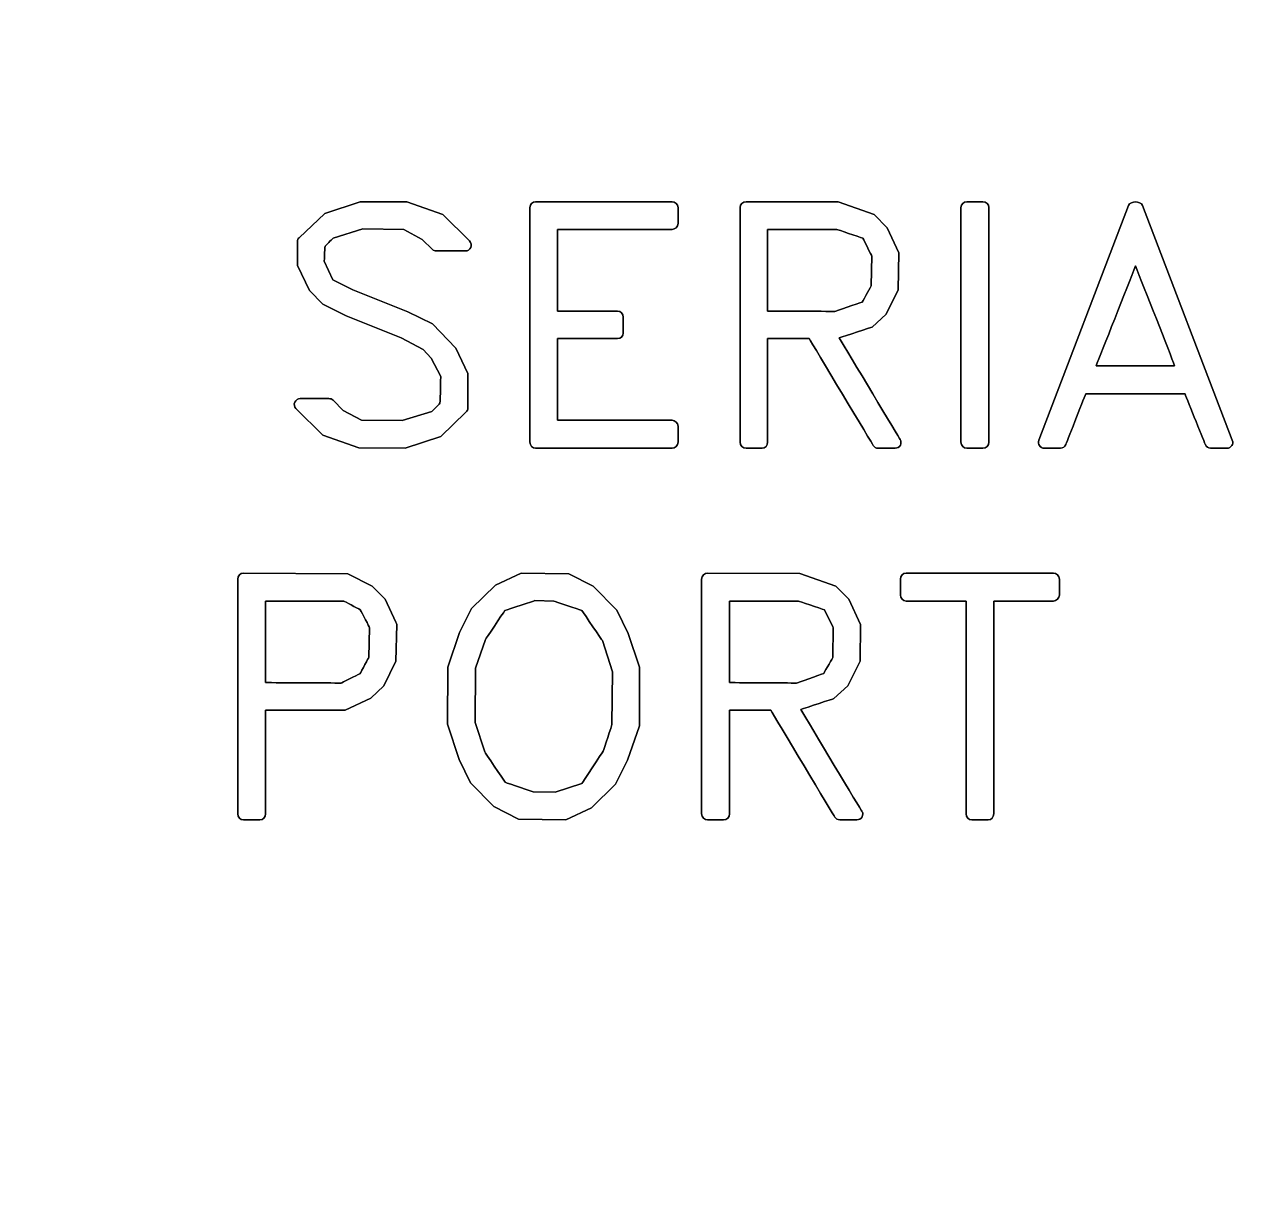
# Model space of a CAD drawing. Extents: x 5.5 to 12.5, y 5.1 to 18.5.
# Drawn here: x 6.172 to 6.702, y 14.815 to 15.32 of the extents above; entities that cross this region are included whole.
import ezdxf

# ---------------------------------------------------------------- set-up
doc = ezdxf.new("R2010")
doc.units = 0
doc.header["$MEASUREMENT"] = 0
doc.layers.get('0').update_dxf_attribs({"linetype": 'CONTINUOUS'})

msp = doc.modelspace()

# ---------------------------------------------------------------- linework, layer by layer
at = {"color": 7}
for points, knots in [([(12.12966, 18.49827), (12.12966, 18.49827), (5.87957, 18.49827), (5.87957, 18.49827), (5.67011, 18.49827), (5.49958, 18.32791), (5.49958, 18.11827), (5.49958, 18.11827), (5.49958, 5.86838), (5.49958, 5.86838), (5.49958, 5.65891), (5.67011, 5.48838), (5.87957, 5.48838), (5.87957, 5.48838), (12.12966, 5.48838), (12.12966, 5.48838), (12.33913, 5.48838), (12.50966, 5.65891), (12.50966, 5.86838), (12.50966, 5.86838), (12.50966, 18.11827), (12.50966, 18.11827), (12.50966, 18.32791), (12.33913, 18.49827), (12.12966, 18.49827)], [0, 0, 0, 0, 1, 1, 1, 2, 2, 2, 3, 3, 3, 4, 4, 4, 5, 5, 5, 6, 6, 6, 7, 7, 7, 8, 8, 8, 8]), ([(12.12966, 18.48828), (12.12966, 18.48828), (5.87957, 18.48828), (5.87957, 18.48828), (5.67562, 18.48828), (5.50957, 18.3224), (5.50957, 18.11827), (5.50957, 18.11827), (5.50957, 5.86838), (5.50957, 5.86838), (5.50957, 5.66443), (5.67562, 5.49837), (5.87957, 5.49837), (5.87957, 5.49837), (12.12966, 5.49837), (12.12966, 5.49837), (12.17238, 5.49837), (12.21304, 5.50561), (12.25128, 5.51904), (12.25128, 5.51904), (12.24886, 5.51904), (12.24886, 5.51904), (12.24886, 5.51904), (12.23818, 5.52318), (12.23818, 5.52318), (12.23818, 5.52318), (12.23405, 5.52731), (12.23405, 5.52731), (12.23405, 5.52731), (12.23095, 5.53317), (12.23095, 5.53317), (12.23129, 5.53248), (12.23233, 5.53248), (12.23302, 5.53213), (12.23267, 5.53282), (12.23233, 5.53386), (12.23233, 5.53386), (12.23198, 5.53455), (12.23164, 5.53523), (12.23164, 5.53592), (12.23164, 5.53696), (12.23233, 5.53799), (12.23336, 5.53834), (12.23508, 5.53902), (12.23646, 5.53834), (12.23715, 5.53627), (12.23715, 5.53627), (12.23784, 5.53558), (12.23818, 5.53489), (12.23818, 5.53523), (12.23887, 5.53558), (12.23887, 5.53592), (12.23887, 5.53627), (12.23887, 5.53661), (12.23853, 5.53696), (12.23853, 5.53696), (12.2406, 5.53213), (12.2406, 5.53213), (12.2406, 5.53213), (12.24232, 5.53041), (12.24335, 5.52972), (12.24439, 5.52938), (12.25024, 5.52731), (12.25024, 5.52731), (12.25024, 5.52731), (12.25782, 5.52697), (12.25782, 5.52697), (12.25782, 5.52697), (12.26471, 5.52938), (12.26609, 5.52972), (12.26678, 5.53041), (12.26988, 5.53351), (12.27057, 5.5342), (12.27091, 5.53558), (12.27298, 5.54144), (12.27298, 5.54144), (12.27298, 5.54144), (12.27332, 5.54626), (12.27332, 5.54626), (12.27332, 5.54626), (12.27091, 5.5528), (12.27057, 5.55418), (12.26988, 5.55487), (12.26678, 5.55797), (12.26575, 5.55901), (12.26471, 5.55935), (12.25886, 5.56142), (12.25886, 5.56142), (12.25886, 5.56142), (12.25128, 5.56142), (12.25128, 5.56142), (12.25128, 5.56142), (12.24439, 5.55935), (12.24301, 5.55901), (12.24232, 5.55797), (12.23956, 5.55522), (12.23956, 5.55522), (12.23853, 5.55418), (12.23681, 5.55384), (12.23543, 5.55453), (12.23405, 5.55522), (12.23336, 5.55659), (12.23336, 5.55797), (12.23336, 5.55797), (12.23681, 5.58794), (12.23681, 5.58794), (12.23681, 5.58967), (12.23853, 5.59105), (12.24025, 5.59105), (12.24025, 5.59105), (12.27126, 5.59105), (12.27126, 5.59105), (12.27332, 5.59105), (12.2747, 5.58898), (12.2747, 5.58691), (12.2747, 5.58484), (12.27332, 5.58278), (12.27126, 5.58278), (12.27126, 5.58278), (12.24955, 5.58278), (12.24473, 5.58278), (12.24404, 5.57933), (12.2437, 5.57348), (12.24301, 5.56762), (12.24611, 5.56865), (12.2499, 5.56969), (12.2499, 5.56969), (12.2499, 5.56969), (12.26023, 5.56969), (12.26023, 5.56969), (12.26023, 5.56969), (12.26954, 5.56659), (12.26954, 5.56659), (12.27022, 5.56624), (12.27057, 5.5659), (12.27091, 5.56555), (12.27091, 5.56555), (12.27746, 5.55935), (12.27746, 5.55935), (12.2778, 5.55901), (12.27815, 5.55832), (12.27815, 5.55797), (12.27815, 5.55797), (12.28159, 5.54729), (12.28159, 5.54729), (12.28159, 5.54729), (12.28125, 5.54006), (12.28125, 5.54006), (12.28125, 5.54006), (12.27815, 5.53076), (12.27815, 5.53076), (12.27815, 5.53007), (12.2778, 5.52972), (12.27746, 5.52938), (12.27746, 5.52938), (12.27711, 5.52903), (12.27711, 5.52903), (12.40803, 5.58622), (12.49967, 5.71679), (12.49967, 5.86838), (12.49967, 5.86838), (12.49967, 18.11827), (12.49967, 18.11827), (12.49967, 18.3224), (12.33361, 18.48828), (12.12966, 18.48828)], [0, 0, 0, 0, 1, 1, 1, 2, 2, 2, 3, 3, 3, 4, 4, 4, 5, 5, 5, 6, 6, 6, 7, 7, 7, 8, 8, 8, 9, 9, 9, 10, 10, 10, 11, 11, 11, 12, 12, 12, 13, 13, 13, 14, 14, 14, 15, 15, 15, 16, 16, 16, 17, 17, 17, 18, 18, 18, 19, 19, 19, 20, 20, 20, 21, 21, 21, 22, 22, 22, 23, 23, 23, 24, 24, 24, 25, 25, 25, 26, 26, 26, 27, 27, 27, 28, 28, 28, 29, 29, 29, 30, 30, 30, 31, 31, 31, 32, 32, 32, 33, 33, 33, 34, 34, 34, 35, 35, 35, 36, 36, 36, 37, 37, 37, 38, 38, 38, 39, 39, 39, 40, 40, 40, 41, 41, 41, 42, 42, 42, 43, 43, 43, 44, 44, 44, 45, 45, 45, 46, 46, 46, 47, 47, 47, 48, 48, 48, 49, 49, 49, 50, 50, 50, 51, 51, 51, 52, 52, 52, 53, 53, 53, 54, 54, 54, 55, 55, 55, 55]), ([(12.49967, 5.86838), (12.49967, 5.71679), (12.40803, 5.58622), (12.27711, 5.52903), (12.27711, 5.52903), (12.27746, 5.52938), (12.27746, 5.52938), (12.2778, 5.52972), (12.27815, 5.53007), (12.27815, 5.53076), (12.27815, 5.53076), (12.28125, 5.54006), (12.28125, 5.54006), (12.28125, 5.54006), (12.28159, 5.54729), (12.28159, 5.54729), (12.28159, 5.54729), (12.27815, 5.55797), (12.27815, 5.55797), (12.27815, 5.55832), (12.2778, 5.55901), (12.27746, 5.55935), (12.27746, 5.55935), (12.27091, 5.56555), (12.27091, 5.56555), (12.27057, 5.5659), (12.27022, 5.56624), (12.26954, 5.56659), (12.26954, 5.56659), (12.26023, 5.56969), (12.26023, 5.56969), (12.26023, 5.56969), (12.2499, 5.56969), (12.2499, 5.56969), (12.2499, 5.56969), (12.24611, 5.56865), (12.24301, 5.56762), (12.2437, 5.57348), (12.24404, 5.57933), (12.24473, 5.58278), (12.24955, 5.58278), (12.27126, 5.58278), (12.27126, 5.58278), (12.27332, 5.58278), (12.2747, 5.58484), (12.2747, 5.58691), (12.2747, 5.58898), (12.27332, 5.59105), (12.27126, 5.59105), (12.27126, 5.59105), (12.24025, 5.59105), (12.24025, 5.59105), (12.23853, 5.59105), (12.23681, 5.58967), (12.23681, 5.58794), (12.23681, 5.58794), (12.23336, 5.55797), (12.23336, 5.55797), (12.23336, 5.55659), (12.23405, 5.55522), (12.23543, 5.55453), (12.23681, 5.55384), (12.23853, 5.55418), (12.23956, 5.55522), (12.23956, 5.55522), (12.24232, 5.55797), (12.24301, 5.55901), (12.24439, 5.55935), (12.25128, 5.56142), (12.25128, 5.56142), (12.25128, 5.56142), (12.25886, 5.56142), (12.25886, 5.56142), (12.25886, 5.56142), (12.26471, 5.55935), (12.26575, 5.55901), (12.26678, 5.55797), (12.26988, 5.55487), (12.27057, 5.55418), (12.27091, 5.5528), (12.27332, 5.54626), (12.27332, 5.54626), (12.27332, 5.54626), (12.27298, 5.54144), (12.27298, 5.54144), (12.27298, 5.54144), (12.27091, 5.53558), (12.27057, 5.5342), (12.26988, 5.53351), (12.26678, 5.53041), (12.26609, 5.52972), (12.26471, 5.52938), (12.25782, 5.52697), (12.25782, 5.52697), (12.25782, 5.52697), (12.25024, 5.52731), (12.25024, 5.52731), (12.25024, 5.52731), (12.24439, 5.52938), (12.24335, 5.52972), (12.24232, 5.53041), (12.2406, 5.53213), (12.2406, 5.53213), (12.2406, 5.53213), (12.23853, 5.53696), (12.23853, 5.53696), (12.23887, 5.53661), (12.23887, 5.53627), (12.23887, 5.53592), (12.23887, 5.53558), (12.23818, 5.53523), (12.23818, 5.53489), (12.23784, 5.53558), (12.23715, 5.53627), (12.23715, 5.53627), (12.23646, 5.53834), (12.23508, 5.53902), (12.23336, 5.53834), (12.23233, 5.53799), (12.23164, 5.53696), (12.23164, 5.53592), (12.23164, 5.53523), (12.23198, 5.53455), (12.23233, 5.53386), (12.23233, 5.53386), (12.23267, 5.53282), (12.23302, 5.53213), (12.23233, 5.53248), (12.23129, 5.53248), (12.23095, 5.53317), (12.23095, 5.53317), (12.23405, 5.52731), (12.23405, 5.52731), (12.23405, 5.52731), (12.23818, 5.52318), (12.23818, 5.52318), (12.23818, 5.52318), (12.24886, 5.51904), (12.24886, 5.51904), (12.24886, 5.51904), (12.25128, 5.51904), (12.25128, 5.51904), (12.21304, 5.50561), (12.17238, 5.49837), (12.12966, 5.49837), (12.12966, 5.49837), (5.87957, 5.49837), (5.87957, 5.49837), (5.67562, 5.49837), (5.50957, 5.66443), (5.50957, 5.86838), (5.50957, 5.86838), (5.50957, 18.11827), (5.50957, 18.11827), (5.50957, 18.3224), (5.67562, 18.48828), (5.87957, 18.48828), (5.87957, 18.48828), (12.12966, 18.48828), (12.12966, 18.48828), (12.33361, 18.48828), (12.49967, 18.3224), (12.49967, 18.11827), (12.49967, 18.11827), (12.49967, 5.86838), (12.49967, 5.86838)], [0, 0, 0, 0, 1, 1, 1, 2, 2, 2, 3, 3, 3, 4, 4, 4, 5, 5, 5, 6, 6, 6, 7, 7, 7, 8, 8, 8, 9, 9, 9, 10, 10, 10, 11, 11, 11, 12, 12, 12, 13, 13, 13, 14, 14, 14, 15, 15, 15, 16, 16, 16, 17, 17, 17, 18, 18, 18, 19, 19, 19, 20, 20, 20, 21, 21, 21, 22, 22, 22, 23, 23, 23, 24, 24, 24, 25, 25, 25, 26, 26, 26, 27, 27, 27, 28, 28, 28, 29, 29, 29, 30, 30, 30, 31, 31, 31, 32, 32, 32, 33, 33, 33, 34, 34, 34, 35, 35, 35, 36, 36, 36, 37, 37, 37, 38, 38, 38, 39, 39, 39, 40, 40, 40, 41, 41, 41, 42, 42, 42, 43, 43, 43, 44, 44, 44, 45, 45, 45, 46, 46, 46, 47, 47, 47, 48, 48, 48, 49, 49, 49, 50, 50, 50, 51, 51, 51, 52, 52, 52, 53, 53, 53, 54, 54, 54, 55, 55, 55, 55]), ([(12.29847, 11.58069), (12.29847, 11.51454), (12.24473, 11.4608), (12.17858, 11.4608), (12.17858, 11.4608), (5.82858, 11.4608), (5.82858, 11.4608), (5.76244, 11.4608), (5.7087, 11.51454), (5.7087, 11.58069), (5.7087, 11.58069), (5.7087, 16.54283), (5.7087, 16.54283), (5.7087, 16.60898), (5.76244, 16.66272), (5.82858, 16.66272), (5.82858, 16.66272), (12.17858, 16.66272), (12.17858, 16.66272), (12.24473, 16.66272), (12.29847, 16.60898), (12.29847, 16.54283), (12.29847, 16.54283), (12.29847, 11.58069), (12.29847, 11.58069)], [0, 0, 0, 0, 1, 1, 1, 2, 2, 2, 3, 3, 3, 4, 4, 4, 5, 5, 5, 6, 6, 6, 7, 7, 7, 8, 8, 8, 8]), ([(12.17858, 16.66272), (12.17858, 16.66272), (5.82858, 16.66272), (5.82858, 16.66272), (5.76244, 16.66272), (5.7087, 16.60898), (5.7087, 16.54283), (5.7087, 16.54283), (5.7087, 11.58069), (5.7087, 11.58069), (5.7087, 11.51454), (5.76244, 11.4608), (5.82858, 11.4608), (5.82858, 11.4608), (12.17858, 11.4608), (12.17858, 11.4608), (12.24473, 11.4608), (12.29847, 11.51454), (12.29847, 11.58069), (12.29847, 11.58069), (12.29847, 16.54283), (12.29847, 16.54283), (12.29847, 16.60898), (12.24473, 16.66272), (12.17858, 16.66272)], [0, 0, 0, 0, 1, 1, 1, 2, 2, 2, 3, 3, 3, 4, 4, 4, 5, 5, 5, 6, 6, 6, 7, 7, 7, 8, 8, 8, 8]), ([(12.17858, 16.62276), (12.17858, 16.62276), (5.82858, 16.62276), (5.82858, 16.62276), (5.78449, 16.62276), (5.74866, 16.58693), (5.74866, 16.54283), (5.74866, 16.54283), (5.74866, 13.0185), (5.74866, 13.0185), (5.74866, 13.0185), (12.25851, 13.0185), (12.25851, 13.0185), (12.25851, 13.0185), (12.25851, 16.54283), (12.25851, 16.54283), (12.25851, 16.58693), (12.22268, 16.62276), (12.17858, 16.62276)], [0, 0, 0, 0, 1, 1, 1, 2, 2, 2, 3, 3, 3, 4, 4, 4, 5, 5, 5, 6, 6, 6, 6]), ([(12.25851, 13.0185), (12.25851, 13.0185), (5.74866, 13.0185), (5.74866, 13.0185), (5.74866, 13.0185), (5.74866, 16.54283), (5.74866, 16.54283), (5.74866, 16.58693), (5.78449, 16.62276), (5.82858, 16.62276), (5.82858, 16.62276), (12.17858, 16.62276), (12.17858, 16.62276), (12.22268, 16.62276), (12.25851, 16.58693), (12.25851, 16.54283), (12.25851, 16.54283), (12.25851, 13.0185), (12.25851, 13.0185)], [0, 0, 0, 0, 1, 1, 1, 2, 2, 2, 3, 3, 3, 4, 4, 4, 5, 5, 5, 6, 6, 6, 6]), ([(6.3469, 15.17651), (6.3469, 15.17651), (6.34345, 15.1803), (6.34345, 15.1803), (6.34345, 15.1803), (6.33398, 15.18529), (6.33398, 15.18529), (6.33398, 15.18529), (6.31038, 15.19477), (6.31038, 15.19477), (6.31038, 15.19477), (6.30022, 15.19976), (6.30022, 15.19976), (6.30022, 15.19976), (6.29453, 15.20562), (6.29453, 15.20562), (6.29453, 15.20562), (6.28937, 15.21647), (6.28937, 15.21647), (6.28937, 15.21647), (6.28937, 15.22663), (6.28937, 15.22663), (6.28937, 15.22732), (6.28954, 15.22801), (6.29006, 15.22836), (6.29006, 15.22836), (6.30108, 15.23886), (6.30108, 15.23886), (6.30108, 15.23886), (6.31641, 15.24386), (6.31641, 15.24386), (6.31641, 15.24386), (6.33639, 15.24386), (6.33639, 15.24386), (6.33639, 15.24386), (6.35189, 15.23835), (6.35189, 15.23835), (6.35189, 15.23835), (6.36344, 15.22698), (6.36344, 15.22698), (6.36412, 15.22612), (6.3643, 15.22508), (6.36395, 15.22422), (6.36361, 15.22319), (6.36257, 15.22267), (6.36171, 15.22267), (6.36171, 15.22267), (6.34914, 15.22267), (6.34914, 15.22267), (6.34845, 15.22267), (6.34793, 15.22284), (6.34742, 15.22336), (6.34742, 15.22336), (6.34311, 15.22767), (6.34311, 15.22767), (6.34311, 15.22767), (6.33519, 15.23197), (6.33519, 15.23197), (6.33519, 15.23197), (6.31744, 15.23215), (6.31744, 15.23215), (6.31744, 15.23215), (6.3047, 15.22818), (6.3047, 15.22818), (6.3047, 15.22818), (6.30229, 15.22577), (6.30125, 15.22474), (6.30108, 15.22319), (6.30091, 15.21836), (6.30091, 15.21836), (6.30091, 15.21836), (6.30452, 15.21027), (6.30452, 15.21027), (6.30452, 15.21027), (6.31314, 15.20596), (6.31314, 15.20596), (6.31314, 15.20596), (6.33691, 15.19649), (6.33691, 15.19649), (6.33691, 15.19649), (6.34742, 15.19132), (6.34742, 15.19132), (6.34742, 15.19132), (6.35758, 15.18081), (6.35758, 15.18081), (6.35758, 15.18081), (6.36275, 15.16996), (6.36275, 15.16996), (6.36275, 15.16996), (6.36275, 15.15515), (6.36275, 15.15515), (6.36275, 15.15446), (6.3624, 15.15377), (6.36189, 15.15325), (6.36189, 15.15325), (6.35103, 15.14274), (6.35103, 15.14274), (6.35103, 15.14274), (6.3357, 15.13775), (6.3357, 15.13775), (6.3357, 15.13775), (6.31572, 15.13792), (6.31572, 15.13792), (6.31572, 15.13792), (6.30022, 15.14343), (6.30022, 15.14343), (6.30022, 15.14343), (6.28868, 15.1548), (6.28868, 15.1548), (6.28799, 15.15549), (6.28782, 15.1567), (6.28816, 15.15756), (6.28868, 15.15842), (6.28954, 15.15911), (6.29057, 15.15911), (6.29057, 15.15911), (6.3028, 15.15911), (6.3028, 15.15911), (6.30349, 15.15911), (6.30418, 15.15894), (6.3047, 15.15842), (6.3047, 15.15842), (6.309, 15.15394), (6.309, 15.15394), (6.309, 15.15394), (6.31693, 15.14981), (6.31693, 15.14981), (6.31693, 15.14981), (6.3345, 15.14964), (6.3345, 15.14964), (6.3345, 15.14964), (6.34724, 15.1536), (6.34724, 15.1536), (6.34724, 15.1536), (6.34983, 15.15618), (6.35069, 15.15721), (6.35086, 15.15894), (6.35103, 15.16858), (6.35103, 15.16858), (6.35103, 15.16858), (6.3469, 15.17651), (6.3469, 15.17651)], [0, 0, 0, 0, 1, 1, 1, 2, 2, 2, 3, 3, 3, 4, 4, 4, 5, 5, 5, 6, 6, 6, 7, 7, 7, 8, 8, 8, 9, 9, 9, 10, 10, 10, 11, 11, 11, 12, 12, 12, 13, 13, 13, 14, 14, 14, 15, 15, 15, 16, 16, 16, 17, 17, 17, 18, 18, 18, 19, 19, 19, 20, 20, 20, 21, 21, 21, 22, 22, 22, 23, 23, 23, 24, 24, 24, 25, 25, 25, 26, 26, 26, 27, 27, 27, 28, 28, 28, 29, 29, 29, 30, 30, 30, 31, 31, 31, 32, 32, 32, 33, 33, 33, 34, 34, 34, 35, 35, 35, 36, 36, 36, 37, 37, 37, 38, 38, 38, 39, 39, 39, 40, 40, 40, 41, 41, 41, 42, 42, 42, 43, 43, 43, 44, 44, 44, 45, 45, 45, 46, 46, 46, 47, 47, 47, 47]), ([(6.34724, 15.1536), (6.34724, 15.1536), (6.3345, 15.14964), (6.3345, 15.14964), (6.3345, 15.14964), (6.31693, 15.14981), (6.31693, 15.14981), (6.31693, 15.14981), (6.309, 15.15394), (6.309, 15.15394), (6.309, 15.15394), (6.3047, 15.15842), (6.3047, 15.15842), (6.30418, 15.15894), (6.30349, 15.15911), (6.3028, 15.15911), (6.3028, 15.15911), (6.29057, 15.15911), (6.29057, 15.15911), (6.28954, 15.15911), (6.28868, 15.15842), (6.28816, 15.15756), (6.28782, 15.1567), (6.28799, 15.15549), (6.28868, 15.1548), (6.28868, 15.1548), (6.30022, 15.14343), (6.30022, 15.14343), (6.30022, 15.14343), (6.31572, 15.13792), (6.31572, 15.13792), (6.31572, 15.13792), (6.3357, 15.13775), (6.3357, 15.13775), (6.3357, 15.13775), (6.35103, 15.14274), (6.35103, 15.14274), (6.35103, 15.14274), (6.36189, 15.15325), (6.36189, 15.15325), (6.3624, 15.15377), (6.36275, 15.15446), (6.36275, 15.15515), (6.36275, 15.15515), (6.36275, 15.16996), (6.36275, 15.16996), (6.36275, 15.16996), (6.35758, 15.18081), (6.35758, 15.18081), (6.35758, 15.18081), (6.34742, 15.19132), (6.34742, 15.19132), (6.34742, 15.19132), (6.33691, 15.19649), (6.33691, 15.19649), (6.33691, 15.19649), (6.31314, 15.20596), (6.31314, 15.20596), (6.31314, 15.20596), (6.30452, 15.21027), (6.30452, 15.21027), (6.30452, 15.21027), (6.30091, 15.21836), (6.30091, 15.21836), (6.30091, 15.21836), (6.30108, 15.22319), (6.30125, 15.22474), (6.30229, 15.22577), (6.3047, 15.22818), (6.3047, 15.22818), (6.3047, 15.22818), (6.31744, 15.23215), (6.31744, 15.23215), (6.31744, 15.23215), (6.33519, 15.23197), (6.33519, 15.23197), (6.33519, 15.23197), (6.34311, 15.22767), (6.34311, 15.22767), (6.34311, 15.22767), (6.34742, 15.22336), (6.34742, 15.22336), (6.34793, 15.22284), (6.34845, 15.22267), (6.34914, 15.22267), (6.34914, 15.22267), (6.36171, 15.22267), (6.36171, 15.22267), (6.36257, 15.22267), (6.36361, 15.22319), (6.36395, 15.22422), (6.3643, 15.22508), (6.36412, 15.22612), (6.36344, 15.22698), (6.36344, 15.22698), (6.35189, 15.23835), (6.35189, 15.23835), (6.35189, 15.23835), (6.33639, 15.24386), (6.33639, 15.24386), (6.33639, 15.24386), (6.31641, 15.24386), (6.31641, 15.24386), (6.31641, 15.24386), (6.30108, 15.23886), (6.30108, 15.23886), (6.30108, 15.23886), (6.29006, 15.22836), (6.29006, 15.22836), (6.28954, 15.22801), (6.28937, 15.22732), (6.28937, 15.22663), (6.28937, 15.22663), (6.28937, 15.21647), (6.28937, 15.21647), (6.28937, 15.21647), (6.29453, 15.20562), (6.29453, 15.20562), (6.29453, 15.20562), (6.30022, 15.19976), (6.30022, 15.19976), (6.30022, 15.19976), (6.31038, 15.19477), (6.31038, 15.19477), (6.31038, 15.19477), (6.33398, 15.18529), (6.33398, 15.18529), (6.33398, 15.18529), (6.34345, 15.1803), (6.34345, 15.1803), (6.34345, 15.1803), (6.3469, 15.17651), (6.3469, 15.17651), (6.3469, 15.17651), (6.35103, 15.16858), (6.35103, 15.16858), (6.35103, 15.16858), (6.35086, 15.15894), (6.35069, 15.15721), (6.34983, 15.15618), (6.34724, 15.1536), (6.34724, 15.1536)], [0, 0, 0, 0, 1, 1, 1, 2, 2, 2, 3, 3, 3, 4, 4, 4, 5, 5, 5, 6, 6, 6, 7, 7, 7, 8, 8, 8, 9, 9, 9, 10, 10, 10, 11, 11, 11, 12, 12, 12, 13, 13, 13, 14, 14, 14, 15, 15, 15, 16, 16, 16, 17, 17, 17, 18, 18, 18, 19, 19, 19, 20, 20, 20, 21, 21, 21, 22, 22, 22, 23, 23, 23, 24, 24, 24, 25, 25, 25, 26, 26, 26, 27, 27, 27, 28, 28, 28, 29, 29, 29, 30, 30, 30, 31, 31, 31, 32, 32, 32, 33, 33, 33, 34, 34, 34, 35, 35, 35, 36, 36, 36, 37, 37, 37, 38, 38, 38, 39, 39, 39, 40, 40, 40, 41, 41, 41, 42, 42, 42, 43, 43, 43, 44, 44, 44, 45, 45, 45, 46, 46, 46, 47, 47, 47, 47]), ([(6.45318, 15.23456), (6.45318, 15.23301), (6.45197, 15.23197), (6.4506, 15.23197), (6.4506, 15.23197), (6.40598, 15.23197), (6.40133, 15.23197), (6.40133, 15.22784), (6.40133, 15.20097), (6.40133, 15.19683), (6.40547, 15.19683), (6.42717, 15.19683), (6.42717, 15.19683), (6.42855, 15.19683), (6.42958, 15.19563), (6.42958, 15.19425), (6.42958, 15.19425), (6.42958, 15.18736), (6.42958, 15.18736), (6.42958, 15.18598), (6.42855, 15.18495), (6.42717, 15.18495), (6.42717, 15.18495), (6.40547, 15.18495), (6.40133, 15.18495), (6.40133, 15.18081), (6.40133, 15.15377), (6.40133, 15.14981), (6.40598, 15.14981), (6.4506, 15.14981), (6.4506, 15.14981), (6.45197, 15.14981), (6.45318, 15.1486), (6.45318, 15.14722), (6.45318, 15.14722), (6.45318, 15.14033), (6.45318, 15.14033), (6.45318, 15.13896), (6.45197, 15.13775), (6.4506, 15.13775), (6.4506, 15.13775), (6.39186, 15.13775), (6.39186, 15.13775), (6.39048, 15.13775), (6.38945, 15.13896), (6.38945, 15.14033), (6.38945, 15.14033), (6.38945, 15.24145), (6.38945, 15.24145), (6.38945, 15.24282), (6.39048, 15.24386), (6.39186, 15.24386), (6.39186, 15.24386), (6.4506, 15.24386), (6.4506, 15.24386), (6.45197, 15.24386), (6.45318, 15.24282), (6.45318, 15.24145), (6.45318, 15.24145), (6.45318, 15.23456), (6.45318, 15.23456)], [0, 0, 0, 0, 1, 1, 1, 2, 2, 2, 3, 3, 3, 4, 4, 4, 5, 5, 5, 6, 6, 6, 7, 7, 7, 8, 8, 8, 9, 9, 9, 10, 10, 10, 11, 11, 11, 12, 12, 12, 13, 13, 13, 14, 14, 14, 15, 15, 15, 16, 16, 16, 17, 17, 17, 18, 18, 18, 19, 19, 19, 20, 20, 20, 20]), ([(6.4506, 15.24386), (6.4506, 15.24386), (6.39186, 15.24386), (6.39186, 15.24386), (6.39048, 15.24386), (6.38945, 15.24282), (6.38945, 15.24145), (6.38945, 15.24145), (6.38945, 15.14033), (6.38945, 15.14033), (6.38945, 15.13896), (6.39048, 15.13775), (6.39186, 15.13775), (6.39186, 15.13775), (6.4506, 15.13775), (6.4506, 15.13775), (6.45197, 15.13775), (6.45318, 15.13896), (6.45318, 15.14033), (6.45318, 15.14033), (6.45318, 15.14722), (6.45318, 15.14722), (6.45318, 15.1486), (6.45197, 15.14981), (6.4506, 15.14981), (6.4506, 15.14981), (6.40598, 15.14981), (6.40133, 15.14981), (6.40133, 15.15377), (6.40133, 15.18081), (6.40133, 15.18495), (6.40547, 15.18495), (6.42717, 15.18495), (6.42717, 15.18495), (6.42855, 15.18495), (6.42958, 15.18598), (6.42958, 15.18736), (6.42958, 15.18736), (6.42958, 15.19425), (6.42958, 15.19425), (6.42958, 15.19563), (6.42855, 15.19683), (6.42717, 15.19683), (6.42717, 15.19683), (6.40547, 15.19683), (6.40133, 15.19683), (6.40133, 15.20097), (6.40133, 15.22784), (6.40133, 15.23197), (6.40598, 15.23197), (6.4506, 15.23197), (6.4506, 15.23197), (6.45197, 15.23197), (6.45318, 15.23301), (6.45318, 15.23456), (6.45318, 15.23456), (6.45318, 15.24145), (6.45318, 15.24145), (6.45318, 15.24282), (6.45197, 15.24386), (6.4506, 15.24386)], [0, 0, 0, 0, 1, 1, 1, 2, 2, 2, 3, 3, 3, 4, 4, 4, 5, 5, 5, 6, 6, 6, 7, 7, 7, 8, 8, 8, 9, 9, 9, 10, 10, 10, 11, 11, 11, 12, 12, 12, 13, 13, 13, 14, 14, 14, 15, 15, 15, 16, 16, 16, 17, 17, 17, 18, 18, 18, 19, 19, 19, 20, 20, 20, 20]), ([(6.54878, 15.14154), (6.54913, 15.14119), (6.54913, 15.14068), (6.54913, 15.14033), (6.54913, 15.13982), (6.54913, 15.13947), (6.54895, 15.13913), (6.54844, 15.13827), (6.54758, 15.13775), (6.54671, 15.13775), (6.54671, 15.13775), (6.53931, 15.13775), (6.53931, 15.13775), (6.53845, 15.13775), (6.53759, 15.13827), (6.53724, 15.13896), (6.53724, 15.13896), (6.51106, 15.18254), (6.50968, 15.18495), (6.50744, 15.18495), (6.49538, 15.18495), (6.49177, 15.18495), (6.49177, 15.18047), (6.49177, 15.14033), (6.49177, 15.14033), (6.49177, 15.13896), (6.49073, 15.13775), (6.48935, 15.13775), (6.48935, 15.13775), (6.48246, 15.13775), (6.48246, 15.13775), (6.48109, 15.13775), (6.47988, 15.13896), (6.47988, 15.14033), (6.47988, 15.14033), (6.47988, 15.24145), (6.47988, 15.24145), (6.47988, 15.24282), (6.48109, 15.24386), (6.48246, 15.24386), (6.48246, 15.24386), (6.52208, 15.24386), (6.52208, 15.24386), (6.52208, 15.24386), (6.53759, 15.23835), (6.53759, 15.23835), (6.53759, 15.23835), (6.54327, 15.23266), (6.54327, 15.23266), (6.54327, 15.23266), (6.54827, 15.22181), (6.54827, 15.22181), (6.54827, 15.22181), (6.54792, 15.20596), (6.54792, 15.20596), (6.54792, 15.20596), (6.54275, 15.19545), (6.54275, 15.19545), (6.54275, 15.19545), (6.53672, 15.18994), (6.53672, 15.18994), (6.53672, 15.18994), (6.52467, 15.18598), (6.5226, 15.18529), (6.52604, 15.17944), (6.54878, 15.14154), (6.54878, 15.14154)], [0, 0, 0, 0, 1, 1, 1, 2, 2, 2, 3, 3, 3, 4, 4, 4, 5, 5, 5, 6, 6, 6, 7, 7, 7, 8, 8, 8, 9, 9, 9, 10, 10, 10, 11, 11, 11, 12, 12, 12, 13, 13, 13, 14, 14, 14, 15, 15, 15, 16, 16, 16, 17, 17, 17, 18, 18, 18, 19, 19, 19, 20, 20, 20, 21, 21, 21, 22, 22, 22, 22]), ([(6.54275, 15.19545), (6.54275, 15.19545), (6.54792, 15.20596), (6.54792, 15.20596), (6.54792, 15.20596), (6.54827, 15.22181), (6.54827, 15.22181), (6.54827, 15.22181), (6.54327, 15.23266), (6.54327, 15.23266), (6.54327, 15.23266), (6.53759, 15.23835), (6.53759, 15.23835), (6.53759, 15.23835), (6.52208, 15.24386), (6.52208, 15.24386), (6.52208, 15.24386), (6.48246, 15.24386), (6.48246, 15.24386), (6.48109, 15.24386), (6.47988, 15.24282), (6.47988, 15.24145), (6.47988, 15.24145), (6.47988, 15.14033), (6.47988, 15.14033), (6.47988, 15.13896), (6.48109, 15.13775), (6.48246, 15.13775), (6.48246, 15.13775), (6.48935, 15.13775), (6.48935, 15.13775), (6.49073, 15.13775), (6.49177, 15.13896), (6.49177, 15.14033), (6.49177, 15.14033), (6.49177, 15.18047), (6.49177, 15.18495), (6.49538, 15.18495), (6.50744, 15.18495), (6.50968, 15.18495), (6.51106, 15.18254), (6.53724, 15.13896), (6.53724, 15.13896), (6.53759, 15.13827), (6.53845, 15.13775), (6.53931, 15.13775), (6.53931, 15.13775), (6.54671, 15.13775), (6.54671, 15.13775), (6.54758, 15.13775), (6.54844, 15.13827), (6.54895, 15.13913), (6.54913, 15.13947), (6.54913, 15.13982), (6.54913, 15.14033), (6.54913, 15.14068), (6.54913, 15.14119), (6.54878, 15.14154), (6.54878, 15.14154), (6.52604, 15.17944), (6.5226, 15.18529), (6.52467, 15.18598), (6.53672, 15.18994), (6.53672, 15.18994), (6.53672, 15.18994), (6.54275, 15.19545), (6.54275, 15.19545)], [0, 0, 0, 0, 1, 1, 1, 2, 2, 2, 3, 3, 3, 4, 4, 4, 5, 5, 5, 6, 6, 6, 7, 7, 7, 8, 8, 8, 9, 9, 9, 10, 10, 10, 11, 11, 11, 12, 12, 12, 13, 13, 13, 14, 14, 14, 15, 15, 15, 16, 16, 16, 17, 17, 17, 18, 18, 18, 19, 19, 19, 20, 20, 20, 21, 21, 21, 22, 22, 22, 22]), ([(6.57496, 15.14033), (6.57496, 15.14033), (6.57496, 15.24145), (6.57496, 15.24145), (6.57496, 15.24282), (6.57617, 15.24386), (6.57755, 15.24386), (6.57755, 15.24386), (6.58444, 15.24386), (6.58444, 15.24386), (6.58582, 15.24386), (6.58702, 15.24282), (6.58702, 15.24145), (6.58702, 15.24145), (6.58702, 15.14033), (6.58702, 15.14033), (6.58702, 15.13896), (6.58582, 15.13775), (6.58444, 15.13775), (6.58444, 15.13775), (6.57755, 15.13775), (6.57755, 15.13775), (6.57617, 15.13775), (6.57496, 15.13896), (6.57496, 15.14033)], [0, 0, 0, 0, 1, 1, 1, 2, 2, 2, 3, 3, 3, 4, 4, 4, 5, 5, 5, 6, 6, 6, 7, 7, 7, 8, 8, 8, 8]), ([(6.58444, 15.13775), (6.58582, 15.13775), (6.58702, 15.13896), (6.58702, 15.14033), (6.58702, 15.14033), (6.58702, 15.24145), (6.58702, 15.24145), (6.58702, 15.24282), (6.58582, 15.24386), (6.58444, 15.24386), (6.58444, 15.24386), (6.57755, 15.24386), (6.57755, 15.24386), (6.57617, 15.24386), (6.57496, 15.24282), (6.57496, 15.24145), (6.57496, 15.24145), (6.57496, 15.14033), (6.57496, 15.14033), (6.57496, 15.13896), (6.57617, 15.13775), (6.57755, 15.13775), (6.57755, 15.13775), (6.58444, 15.13775), (6.58444, 15.13775)], [0, 0, 0, 0, 1, 1, 1, 2, 2, 2, 3, 3, 3, 4, 4, 4, 5, 5, 5, 6, 6, 6, 7, 7, 7, 8, 8, 8, 8]), ([(6.69158, 15.13896), (6.69106, 15.13827), (6.69038, 15.13775), (6.68951, 15.13775), (6.68951, 15.13775), (6.68245, 15.13775), (6.68245, 15.13775), (6.68142, 15.13775), (6.68056, 15.13844), (6.68021, 15.1393), (6.68021, 15.1393), (6.67246, 15.15842), (6.67143, 15.16118), (6.66833, 15.16118), (6.63164, 15.16118), (6.62871, 15.16118), (6.6275, 15.15842), (6.6201, 15.1393), (6.6201, 15.1393), (6.61975, 15.13844), (6.61889, 15.13775), (6.61786, 15.13775), (6.61786, 15.13775), (6.61079, 15.13775), (6.61079, 15.13775), (6.60993, 15.13775), (6.60924, 15.13827), (6.60873, 15.13896), (6.60821, 15.13947), (6.60821, 15.14033), (6.60855, 15.14119), (6.60855, 15.14119), (6.64714, 15.24231), (6.64714, 15.24231), (6.64748, 15.24334), (6.64903, 15.24386), (6.65007, 15.24386), (6.6511, 15.24386), (6.65282, 15.24334), (6.65317, 15.24231), (6.65317, 15.24231), (6.69175, 15.14119), (6.69175, 15.14119), (6.6921, 15.14033), (6.6921, 15.13947), (6.69158, 15.13896)], [0, 0, 0, 0, 1, 1, 1, 2, 2, 2, 3, 3, 3, 4, 4, 4, 5, 5, 5, 6, 6, 6, 7, 7, 7, 8, 8, 8, 9, 9, 9, 10, 10, 10, 11, 11, 11, 12, 12, 12, 13, 13, 13, 14, 14, 14, 15, 15, 15, 15]), ([(6.65007, 15.24386), (6.64903, 15.24386), (6.64748, 15.24334), (6.64714, 15.24231), (6.64714, 15.24231), (6.60855, 15.14119), (6.60855, 15.14119), (6.60821, 15.14033), (6.60821, 15.13947), (6.60873, 15.13896), (6.60924, 15.13827), (6.60993, 15.13775), (6.61079, 15.13775), (6.61079, 15.13775), (6.61786, 15.13775), (6.61786, 15.13775), (6.61889, 15.13775), (6.61975, 15.13844), (6.6201, 15.1393), (6.6201, 15.1393), (6.6275, 15.15842), (6.62871, 15.16118), (6.63164, 15.16118), (6.66833, 15.16118), (6.67143, 15.16118), (6.67246, 15.15842), (6.68021, 15.1393), (6.68021, 15.1393), (6.68056, 15.13844), (6.68142, 15.13775), (6.68245, 15.13775), (6.68245, 15.13775), (6.68951, 15.13775), (6.68951, 15.13775), (6.69038, 15.13775), (6.69106, 15.13827), (6.69158, 15.13896), (6.6921, 15.13947), (6.6921, 15.14033), (6.69175, 15.14119), (6.69175, 15.14119), (6.65317, 15.24231), (6.65317, 15.24231), (6.65282, 15.24334), (6.6511, 15.24386), (6.65007, 15.24386)], [0, 0, 0, 0, 1, 1, 1, 2, 2, 2, 3, 3, 3, 4, 4, 4, 5, 5, 5, 6, 6, 6, 7, 7, 7, 8, 8, 8, 9, 9, 9, 10, 10, 10, 11, 11, 11, 12, 12, 12, 13, 13, 13, 14, 14, 14, 15, 15, 15, 15]), ([(6.52157, 15.23197), (6.52157, 15.23197), (6.49607, 15.23197), (6.49177, 15.23197), (6.49177, 15.22784), (6.49177, 15.20097), (6.49177, 15.19683), (6.49607, 15.19683), (6.5207, 15.19666), (6.5207, 15.19666), (6.5207, 15.19666), (6.53087, 15.20011), (6.53242, 15.20062), (6.53328, 15.20217), (6.53638, 15.20769), (6.53638, 15.20769), (6.53638, 15.20769), (6.53655, 15.2206), (6.53655, 15.2206), (6.53655, 15.2206), (6.53345, 15.22681), (6.53276, 15.22818), (6.53104, 15.2287), (6.52157, 15.23197), (6.52157, 15.23197)], [0, 0, 0, 0, 1, 1, 1, 2, 2, 2, 3, 3, 3, 4, 4, 4, 5, 5, 5, 6, 6, 6, 7, 7, 7, 8, 8, 8, 8]), ([(6.53655, 15.2206), (6.53655, 15.2206), (6.53638, 15.20769), (6.53638, 15.20769), (6.53638, 15.20769), (6.53328, 15.20217), (6.53242, 15.20062), (6.53087, 15.20011), (6.5207, 15.19666), (6.5207, 15.19666), (6.5207, 15.19666), (6.49607, 15.19683), (6.49177, 15.19683), (6.49177, 15.20097), (6.49177, 15.22784), (6.49177, 15.23197), (6.49607, 15.23197), (6.52157, 15.23197), (6.52157, 15.23197), (6.52157, 15.23197), (6.53104, 15.2287), (6.53276, 15.22818), (6.53345, 15.22681), (6.53655, 15.2206), (6.53655, 15.2206)], [0, 0, 0, 0, 1, 1, 1, 2, 2, 2, 3, 3, 3, 4, 4, 4, 5, 5, 5, 6, 6, 6, 7, 7, 7, 8, 8, 8, 8]), ([(6.63319, 15.17323), (6.6387, 15.17323), (6.66161, 15.17323), (6.66695, 15.17323), (6.66505, 15.1784), (6.65351, 15.20769), (6.65007, 15.2163), (6.64679, 15.20769), (6.63525, 15.1784), (6.63319, 15.17323)], [0, 0, 0, 0, 1, 1, 1, 2, 2, 2, 3, 3, 3, 3]), ([(6.66695, 15.17323), (6.66161, 15.17323), (6.6387, 15.17323), (6.63319, 15.17323), (6.63525, 15.1784), (6.64679, 15.20769), (6.65007, 15.2163), (6.65351, 15.20769), (6.66505, 15.1784), (6.66695, 15.17323)], [0, 0, 0, 0, 1, 1, 1, 2, 2, 2, 3, 3, 3, 3]), ([(6.31107, 15.08366), (6.31107, 15.08366), (6.32158, 15.07832), (6.32158, 15.07832), (6.32158, 15.07832), (6.32709, 15.07281), (6.32709, 15.07281), (6.32709, 15.07281), (6.33174, 15.06282), (6.33174, 15.06282), (6.33191, 15.06247), (6.33209, 15.06213), (6.33209, 15.06179), (6.33209, 15.06179), (6.33174, 15.04611), (6.33174, 15.04611), (6.33174, 15.04611), (6.32657, 15.03543), (6.32657, 15.03543), (6.32657, 15.03543), (6.32089, 15.03009), (6.32089, 15.03009), (6.32089, 15.03009), (6.30986, 15.02492), (6.30986, 15.02492), (6.30986, 15.02492), (6.27989, 15.02492), (6.27559, 15.02492), (6.27559, 15.02044), (6.27559, 14.98031), (6.27559, 14.98031), (6.27559, 14.97893), (6.27455, 14.97772), (6.27317, 14.97772), (6.27317, 14.97772), (6.26611, 14.97772), (6.26611, 14.97772), (6.26473, 14.97772), (6.2637, 14.97893), (6.2637, 14.98031), (6.2637, 14.98031), (6.2637, 15.08142), (6.2637, 15.08142), (6.2637, 15.0828), (6.26473, 15.08401), (6.26611, 15.08401), (6.26611, 15.08401), (6.31107, 15.08366), (6.31107, 15.08366)], [0, 0, 0, 0, 1, 1, 1, 2, 2, 2, 3, 3, 3, 4, 4, 4, 5, 5, 5, 6, 6, 6, 7, 7, 7, 8, 8, 8, 9, 9, 9, 10, 10, 10, 11, 11, 11, 12, 12, 12, 13, 13, 13, 14, 14, 14, 15, 15, 15, 16, 16, 16, 16]), ([(6.2637, 15.08142), (6.2637, 15.08142), (6.2637, 14.98031), (6.2637, 14.98031), (6.2637, 14.97893), (6.26473, 14.97772), (6.26611, 14.97772), (6.26611, 14.97772), (6.27317, 14.97772), (6.27317, 14.97772), (6.27455, 14.97772), (6.27559, 14.97893), (6.27559, 14.98031), (6.27559, 14.98031), (6.27559, 15.02044), (6.27559, 15.02492), (6.27989, 15.02492), (6.30986, 15.02492), (6.30986, 15.02492), (6.30986, 15.02492), (6.32089, 15.03009), (6.32089, 15.03009), (6.32089, 15.03009), (6.32657, 15.03543), (6.32657, 15.03543), (6.32657, 15.03543), (6.33174, 15.04611), (6.33174, 15.04611), (6.33174, 15.04611), (6.33209, 15.06179), (6.33209, 15.06179), (6.33209, 15.06213), (6.33191, 15.06247), (6.33174, 15.06282), (6.33174, 15.06282), (6.32709, 15.07281), (6.32709, 15.07281), (6.32709, 15.07281), (6.32158, 15.07832), (6.32158, 15.07832), (6.32158, 15.07832), (6.31107, 15.08366), (6.31107, 15.08366), (6.31107, 15.08366), (6.26611, 15.08401), (6.26611, 15.08401), (6.26473, 15.08401), (6.2637, 15.0828), (6.2637, 15.08142)], [0, 0, 0, 0, 1, 1, 1, 2, 2, 2, 3, 3, 3, 4, 4, 4, 5, 5, 5, 6, 6, 6, 7, 7, 7, 8, 8, 8, 9, 9, 9, 10, 10, 10, 11, 11, 11, 12, 12, 12, 13, 13, 13, 14, 14, 14, 15, 15, 15, 16, 16, 16, 16]), ([(6.40616, 15.08366), (6.40616, 15.08366), (6.41666, 15.07832), (6.41666, 15.07832), (6.41666, 15.07832), (6.42683, 15.06799), (6.42683, 15.06799), (6.42683, 15.06799), (6.43165, 15.058), (6.43165, 15.058), (6.43165, 15.058), (6.43664, 15.04353), (6.43664, 15.04353), (6.43664, 15.04335), (6.43664, 15.04301), (6.43664, 15.04284), (6.43664, 15.04284), (6.43664, 15.0182), (6.43664, 15.0182), (6.43664, 15.0182), (6.43148, 15.00339), (6.43148, 15.00339), (6.43148, 15.00339), (6.42631, 14.99306), (6.42631, 14.99306), (6.42631, 14.99306), (6.41597, 14.98289), (6.41597, 14.98289), (6.41597, 14.98289), (6.40495, 14.97772), (6.40495, 14.97772), (6.40495, 14.97772), (6.38445, 14.97807), (6.38445, 14.97807), (6.38445, 14.97807), (6.37394, 14.98341), (6.37394, 14.98341), (6.37394, 14.98341), (6.36378, 14.99374), (6.36378, 14.99374), (6.36378, 14.99374), (6.35896, 15.00374), (6.35896, 15.00374), (6.35896, 15.00374), (6.35396, 15.01889), (6.35396, 15.01889), (6.35396, 15.01889), (6.35413, 15.04353), (6.35413, 15.04353), (6.35413, 15.04353), (6.35913, 15.05834), (6.35913, 15.05834), (6.35913, 15.05834), (6.3643, 15.06868), (6.3643, 15.06868), (6.3643, 15.06868), (6.37463, 15.07884), (6.37463, 15.07884), (6.37463, 15.07884), (6.38566, 15.08401), (6.38566, 15.08401), (6.38566, 15.08401), (6.40616, 15.08366), (6.40616, 15.08366)], [0, 0, 0, 0, 1, 1, 1, 2, 2, 2, 3, 3, 3, 4, 4, 4, 5, 5, 5, 6, 6, 6, 7, 7, 7, 8, 8, 8, 9, 9, 9, 10, 10, 10, 11, 11, 11, 12, 12, 12, 13, 13, 13, 14, 14, 14, 15, 15, 15, 16, 16, 16, 17, 17, 17, 18, 18, 18, 19, 19, 19, 20, 20, 20, 21, 21, 21, 21]), ([(6.37463, 15.07884), (6.37463, 15.07884), (6.3643, 15.06868), (6.3643, 15.06868), (6.3643, 15.06868), (6.35913, 15.05834), (6.35913, 15.05834), (6.35913, 15.05834), (6.35413, 15.04353), (6.35413, 15.04353), (6.35413, 15.04353), (6.35396, 15.01889), (6.35396, 15.01889), (6.35396, 15.01889), (6.35896, 15.00374), (6.35896, 15.00374), (6.35896, 15.00374), (6.36378, 14.99374), (6.36378, 14.99374), (6.36378, 14.99374), (6.37394, 14.98341), (6.37394, 14.98341), (6.37394, 14.98341), (6.38445, 14.97807), (6.38445, 14.97807), (6.38445, 14.97807), (6.40495, 14.97772), (6.40495, 14.97772), (6.40495, 14.97772), (6.41597, 14.98289), (6.41597, 14.98289), (6.41597, 14.98289), (6.42631, 14.99306), (6.42631, 14.99306), (6.42631, 14.99306), (6.43148, 15.00339), (6.43148, 15.00339), (6.43148, 15.00339), (6.43664, 15.0182), (6.43664, 15.0182), (6.43664, 15.0182), (6.43664, 15.04284), (6.43664, 15.04284), (6.43664, 15.04301), (6.43664, 15.04335), (6.43664, 15.04353), (6.43664, 15.04353), (6.43165, 15.058), (6.43165, 15.058), (6.43165, 15.058), (6.42683, 15.06799), (6.42683, 15.06799), (6.42683, 15.06799), (6.41666, 15.07832), (6.41666, 15.07832), (6.41666, 15.07832), (6.40616, 15.08366), (6.40616, 15.08366), (6.40616, 15.08366), (6.38566, 15.08401), (6.38566, 15.08401), (6.38566, 15.08401), (6.37463, 15.07884), (6.37463, 15.07884)], [0, 0, 0, 0, 1, 1, 1, 2, 2, 2, 3, 3, 3, 4, 4, 4, 5, 5, 5, 6, 6, 6, 7, 7, 7, 8, 8, 8, 9, 9, 9, 10, 10, 10, 11, 11, 11, 12, 12, 12, 13, 13, 13, 14, 14, 14, 15, 15, 15, 16, 16, 16, 17, 17, 17, 18, 18, 18, 19, 19, 19, 20, 20, 20, 21, 21, 21, 21]), ([(6.50555, 15.08383), (6.50555, 15.08383), (6.52105, 15.07832), (6.52105, 15.07832), (6.52105, 15.07832), (6.52673, 15.07281), (6.52673, 15.07281), (6.52673, 15.07281), (6.53173, 15.06179), (6.53173, 15.06179), (6.53173, 15.06179), (6.53156, 15.04611), (6.53156, 15.04611), (6.53156, 15.04611), (6.52622, 15.03543), (6.52622, 15.03543), (6.52622, 15.03543), (6.52019, 15.02992), (6.52019, 15.02992), (6.52019, 15.02992), (6.50813, 15.02596), (6.50606, 15.02527), (6.50951, 15.01941), (6.53225, 14.98151), (6.53225, 14.98151), (6.53259, 14.98117), (6.53276, 14.98083), (6.53276, 14.98031), (6.53276, 14.97979), (6.53259, 14.97945), (6.53242, 14.9791), (6.5319, 14.97824), (6.53104, 14.97772), (6.53018, 14.97772), (6.53018, 14.97772), (6.52277, 14.97772), (6.52277, 14.97772), (6.52191, 14.97772), (6.52122, 14.97824), (6.5207, 14.97893), (6.5207, 14.97893), (6.49452, 15.02251), (6.49314, 15.02492), (6.4909, 15.02492), (6.47902, 15.02492), (6.4754, 15.02492), (6.4754, 15.02044), (6.4754, 14.98031), (6.4754, 14.98031), (6.4754, 14.97893), (6.4742, 14.97772), (6.47282, 14.97772), (6.47282, 14.97772), (6.46593, 14.97772), (6.46593, 14.97772), (6.46455, 14.97772), (6.46334, 14.97893), (6.46334, 14.98031), (6.46334, 14.98031), (6.46334, 15.08142), (6.46334, 15.08142), (6.46334, 15.0828), (6.46455, 15.08401), (6.46593, 15.08401), (6.46593, 15.08401), (6.50555, 15.08383), (6.50555, 15.08383)], [0, 0, 0, 0, 1, 1, 1, 2, 2, 2, 3, 3, 3, 4, 4, 4, 5, 5, 5, 6, 6, 6, 7, 7, 7, 8, 8, 8, 9, 9, 9, 10, 10, 10, 11, 11, 11, 12, 12, 12, 13, 13, 13, 14, 14, 14, 15, 15, 15, 16, 16, 16, 17, 17, 17, 18, 18, 18, 19, 19, 19, 20, 20, 20, 21, 21, 21, 22, 22, 22, 22]), ([(6.46334, 15.08142), (6.46334, 15.08142), (6.46334, 14.98031), (6.46334, 14.98031), (6.46334, 14.97893), (6.46455, 14.97772), (6.46593, 14.97772), (6.46593, 14.97772), (6.47282, 14.97772), (6.47282, 14.97772), (6.4742, 14.97772), (6.4754, 14.97893), (6.4754, 14.98031), (6.4754, 14.98031), (6.4754, 15.02044), (6.4754, 15.02492), (6.47902, 15.02492), (6.4909, 15.02492), (6.49314, 15.02492), (6.49452, 15.02251), (6.5207, 14.97893), (6.5207, 14.97893), (6.52122, 14.97824), (6.52191, 14.97772), (6.52277, 14.97772), (6.52277, 14.97772), (6.53018, 14.97772), (6.53018, 14.97772), (6.53104, 14.97772), (6.5319, 14.97824), (6.53242, 14.9791), (6.53259, 14.97945), (6.53276, 14.97979), (6.53276, 14.98031), (6.53276, 14.98083), (6.53259, 14.98117), (6.53225, 14.98151), (6.53225, 14.98151), (6.50951, 15.01941), (6.50606, 15.02527), (6.50813, 15.02596), (6.52019, 15.02992), (6.52019, 15.02992), (6.52019, 15.02992), (6.52622, 15.03543), (6.52622, 15.03543), (6.52622, 15.03543), (6.53156, 15.04611), (6.53156, 15.04611), (6.53156, 15.04611), (6.53173, 15.06179), (6.53173, 15.06179), (6.53173, 15.06179), (6.52673, 15.07281), (6.52673, 15.07281), (6.52673, 15.07281), (6.52105, 15.07832), (6.52105, 15.07832), (6.52105, 15.07832), (6.50555, 15.08383), (6.50555, 15.08383), (6.50555, 15.08383), (6.46593, 15.08401), (6.46593, 15.08401), (6.46455, 15.08401), (6.46334, 15.0828), (6.46334, 15.08142)], [0, 0, 0, 0, 1, 1, 1, 2, 2, 2, 3, 3, 3, 4, 4, 4, 5, 5, 5, 6, 6, 6, 7, 7, 7, 8, 8, 8, 9, 9, 9, 10, 10, 10, 11, 11, 11, 12, 12, 12, 13, 13, 13, 14, 14, 14, 15, 15, 15, 16, 16, 16, 17, 17, 17, 18, 18, 18, 19, 19, 19, 20, 20, 20, 21, 21, 21, 22, 22, 22, 22]), ([(6.61476, 15.08401), (6.61613, 15.08401), (6.61734, 15.0828), (6.61734, 15.08142), (6.61734, 15.08142), (6.61734, 15.07453), (6.61734, 15.07453), (6.61734, 15.07315), (6.61613, 15.07195), (6.61476, 15.07195), (6.61476, 15.07195), (6.59322, 15.07195), (6.58909, 15.07195), (6.58909, 15.0673), (6.58909, 14.98031), (6.58909, 14.98031), (6.58909, 14.97893), (6.58806, 14.97772), (6.58668, 14.97772), (6.58668, 14.97772), (6.57962, 14.97772), (6.57962, 14.97772), (6.57824, 14.97772), (6.5772, 14.97893), (6.5772, 14.98031), (6.5772, 14.98031), (6.5772, 15.0673), (6.5772, 15.07195), (6.57307, 15.07195), (6.55137, 15.07195), (6.55137, 15.07195), (6.54999, 15.07195), (6.54895, 15.07315), (6.54895, 15.07453), (6.54895, 15.07453), (6.54895, 15.08142), (6.54895, 15.08142), (6.54895, 15.0828), (6.54999, 15.08401), (6.55137, 15.08401), (6.55137, 15.08401), (6.61476, 15.08401), (6.61476, 15.08401)], [0, 0, 0, 0, 1, 1, 1, 2, 2, 2, 3, 3, 3, 4, 4, 4, 5, 5, 5, 6, 6, 6, 7, 7, 7, 8, 8, 8, 9, 9, 9, 10, 10, 10, 11, 11, 11, 12, 12, 12, 13, 13, 13, 14, 14, 14, 14]), ([(6.54895, 15.08142), (6.54895, 15.08142), (6.54895, 15.07453), (6.54895, 15.07453), (6.54895, 15.07315), (6.54999, 15.07195), (6.55137, 15.07195), (6.55137, 15.07195), (6.57307, 15.07195), (6.5772, 15.07195), (6.5772, 15.0673), (6.5772, 14.98031), (6.5772, 14.98031), (6.5772, 14.97893), (6.57824, 14.97772), (6.57962, 14.97772), (6.57962, 14.97772), (6.58668, 14.97772), (6.58668, 14.97772), (6.58806, 14.97772), (6.58909, 14.97893), (6.58909, 14.98031), (6.58909, 14.98031), (6.58909, 15.0673), (6.58909, 15.07195), (6.59322, 15.07195), (6.61476, 15.07195), (6.61476, 15.07195), (6.61613, 15.07195), (6.61734, 15.07315), (6.61734, 15.07453), (6.61734, 15.07453), (6.61734, 15.08142), (6.61734, 15.08142), (6.61734, 15.0828), (6.61613, 15.08401), (6.61476, 15.08401), (6.61476, 15.08401), (6.55137, 15.08401), (6.55137, 15.08401), (6.54999, 15.08401), (6.54895, 15.0828), (6.54895, 15.08142)], [0, 0, 0, 0, 1, 1, 1, 2, 2, 2, 3, 3, 3, 4, 4, 4, 5, 5, 5, 6, 6, 6, 7, 7, 7, 8, 8, 8, 9, 9, 9, 10, 10, 10, 11, 11, 11, 12, 12, 12, 13, 13, 13, 14, 14, 14, 14]), ([(6.32003, 15.04766), (6.32003, 15.04766), (6.32037, 15.06058), (6.32037, 15.06058), (6.32037, 15.06058), (6.3171, 15.06695), (6.31641, 15.06816), (6.3152, 15.06885), (6.30935, 15.07195), (6.30935, 15.07195), (6.30935, 15.07195), (6.27989, 15.07195), (6.27559, 15.07195), (6.27559, 15.06781), (6.27559, 15.04094), (6.27559, 15.03681), (6.27989, 15.03681), (6.30814, 15.03664), (6.30814, 15.03664), (6.30814, 15.03664), (6.31503, 15.04008), (6.31624, 15.0406), (6.31693, 15.0418), (6.32003, 15.04766), (6.32003, 15.04766)], [0, 0, 0, 0, 1, 1, 1, 2, 2, 2, 3, 3, 3, 4, 4, 4, 5, 5, 5, 6, 6, 6, 7, 7, 7, 8, 8, 8, 8]), ([(6.27559, 15.03681), (6.27559, 15.04094), (6.27559, 15.06781), (6.27559, 15.07195), (6.27989, 15.07195), (6.30935, 15.07195), (6.30935, 15.07195), (6.30935, 15.07195), (6.3152, 15.06885), (6.31641, 15.06816), (6.3171, 15.06695), (6.32037, 15.06058), (6.32037, 15.06058), (6.32037, 15.06058), (6.32003, 15.04766), (6.32003, 15.04766), (6.32003, 15.04766), (6.31693, 15.0418), (6.31624, 15.0406), (6.31503, 15.04008), (6.30814, 15.03664), (6.30814, 15.03664), (6.30814, 15.03664), (6.27989, 15.03681), (6.27559, 15.03681)], [0, 0, 0, 0, 1, 1, 1, 2, 2, 2, 3, 3, 3, 4, 4, 4, 5, 5, 5, 6, 6, 6, 7, 7, 7, 8, 8, 8, 8]), ([(6.37033, 15.05541), (6.37033, 15.05541), (6.36602, 15.04301), (6.36602, 15.04301), (6.36602, 15.04301), (6.36585, 15.01958), (6.36585, 15.01958), (6.36585, 15.01958), (6.36998, 15.00701), (6.36998, 15.00701), (6.36998, 15.00701), (6.37791, 14.99512), (6.37877, 14.99392), (6.38014, 14.9934), (6.39082, 14.98978), (6.39082, 14.98978), (6.39082, 14.98978), (6.4003, 14.98961), (6.4003, 14.98961), (6.4003, 14.98961), (6.41184, 14.9934), (6.41184, 14.9934), (6.41184, 14.9934), (6.42062, 15.00684), (6.42097, 15.00735), (6.42114, 15.00787), (6.42476, 15.01872), (6.42476, 15.01872), (6.42476, 15.01872), (6.42493, 15.04146), (6.42493, 15.04146), (6.42493, 15.04146), (6.42062, 15.0549), (6.42062, 15.0549), (6.42062, 15.0549), (6.4127, 15.06661), (6.41184, 15.06781), (6.41046, 15.06833), (6.39978, 15.07195), (6.39978, 15.07195), (6.39978, 15.07195), (6.39151, 15.07212), (6.39151, 15.07212), (6.39151, 15.07212), (6.38014, 15.06833), (6.37859, 15.06781), (6.37773, 15.06661), (6.37033, 15.05541), (6.37033, 15.05541)], [0, 0, 0, 0, 1, 1, 1, 2, 2, 2, 3, 3, 3, 4, 4, 4, 5, 5, 5, 6, 6, 6, 7, 7, 7, 8, 8, 8, 9, 9, 9, 10, 10, 10, 11, 11, 11, 12, 12, 12, 13, 13, 13, 14, 14, 14, 15, 15, 15, 16, 16, 16, 16]), ([(6.39978, 15.07195), (6.39978, 15.07195), (6.41046, 15.06833), (6.41184, 15.06781), (6.4127, 15.06661), (6.42062, 15.0549), (6.42062, 15.0549), (6.42062, 15.0549), (6.42493, 15.04146), (6.42493, 15.04146), (6.42493, 15.04146), (6.42476, 15.01872), (6.42476, 15.01872), (6.42476, 15.01872), (6.42114, 15.00787), (6.42097, 15.00735), (6.42062, 15.00684), (6.41184, 14.9934), (6.41184, 14.9934), (6.41184, 14.9934), (6.4003, 14.98961), (6.4003, 14.98961), (6.4003, 14.98961), (6.39082, 14.98978), (6.39082, 14.98978), (6.39082, 14.98978), (6.38014, 14.9934), (6.37877, 14.99392), (6.37791, 14.99512), (6.36998, 15.00701), (6.36998, 15.00701), (6.36998, 15.00701), (6.36585, 15.01958), (6.36585, 15.01958), (6.36585, 15.01958), (6.36602, 15.04301), (6.36602, 15.04301), (6.36602, 15.04301), (6.37033, 15.05541), (6.37033, 15.05541), (6.37033, 15.05541), (6.37773, 15.06661), (6.37859, 15.06781), (6.38014, 15.06833), (6.39151, 15.07212), (6.39151, 15.07212), (6.39151, 15.07212), (6.39978, 15.07195), (6.39978, 15.07195)], [0, 0, 0, 0, 1, 1, 1, 2, 2, 2, 3, 3, 3, 4, 4, 4, 5, 5, 5, 6, 6, 6, 7, 7, 7, 8, 8, 8, 9, 9, 9, 10, 10, 10, 11, 11, 11, 12, 12, 12, 13, 13, 13, 14, 14, 14, 15, 15, 15, 16, 16, 16, 16]), ([(6.51984, 15.04766), (6.51984, 15.04766), (6.52002, 15.06058), (6.52002, 15.06058), (6.52002, 15.06058), (6.51691, 15.06678), (6.51623, 15.06816), (6.5145, 15.06868), (6.50503, 15.07195), (6.50503, 15.07195), (6.50503, 15.07195), (6.47954, 15.07195), (6.4754, 15.07195), (6.4754, 15.06781), (6.4754, 15.04094), (6.4754, 15.03681), (6.47954, 15.03681), (6.50417, 15.03664), (6.50417, 15.03664), (6.50417, 15.03664), (6.51433, 15.04008), (6.51588, 15.04077), (6.51674, 15.04215), (6.51984, 15.04766), (6.51984, 15.04766)], [0, 0, 0, 0, 1, 1, 1, 2, 2, 2, 3, 3, 3, 4, 4, 4, 5, 5, 5, 6, 6, 6, 7, 7, 7, 8, 8, 8, 8]), ([(6.4754, 15.03681), (6.4754, 15.04094), (6.4754, 15.06781), (6.4754, 15.07195), (6.47954, 15.07195), (6.50503, 15.07195), (6.50503, 15.07195), (6.50503, 15.07195), (6.5145, 15.06868), (6.51623, 15.06816), (6.51691, 15.06678), (6.52002, 15.06058), (6.52002, 15.06058), (6.52002, 15.06058), (6.51984, 15.04766), (6.51984, 15.04766), (6.51984, 15.04766), (6.51674, 15.04215), (6.51588, 15.04077), (6.51433, 15.04008), (6.50417, 15.03664), (6.50417, 15.03664), (6.50417, 15.03664), (6.47954, 15.03681), (6.4754, 15.03681)], [0, 0, 0, 0, 1, 1, 1, 2, 2, 2, 3, 3, 3, 4, 4, 4, 5, 5, 5, 6, 6, 6, 7, 7, 7, 8, 8, 8, 8])]:
    msp.add_open_spline(points, degree=3, knots=knots, dxfattribs=at)

doc.saveas('drawing.dxf')
